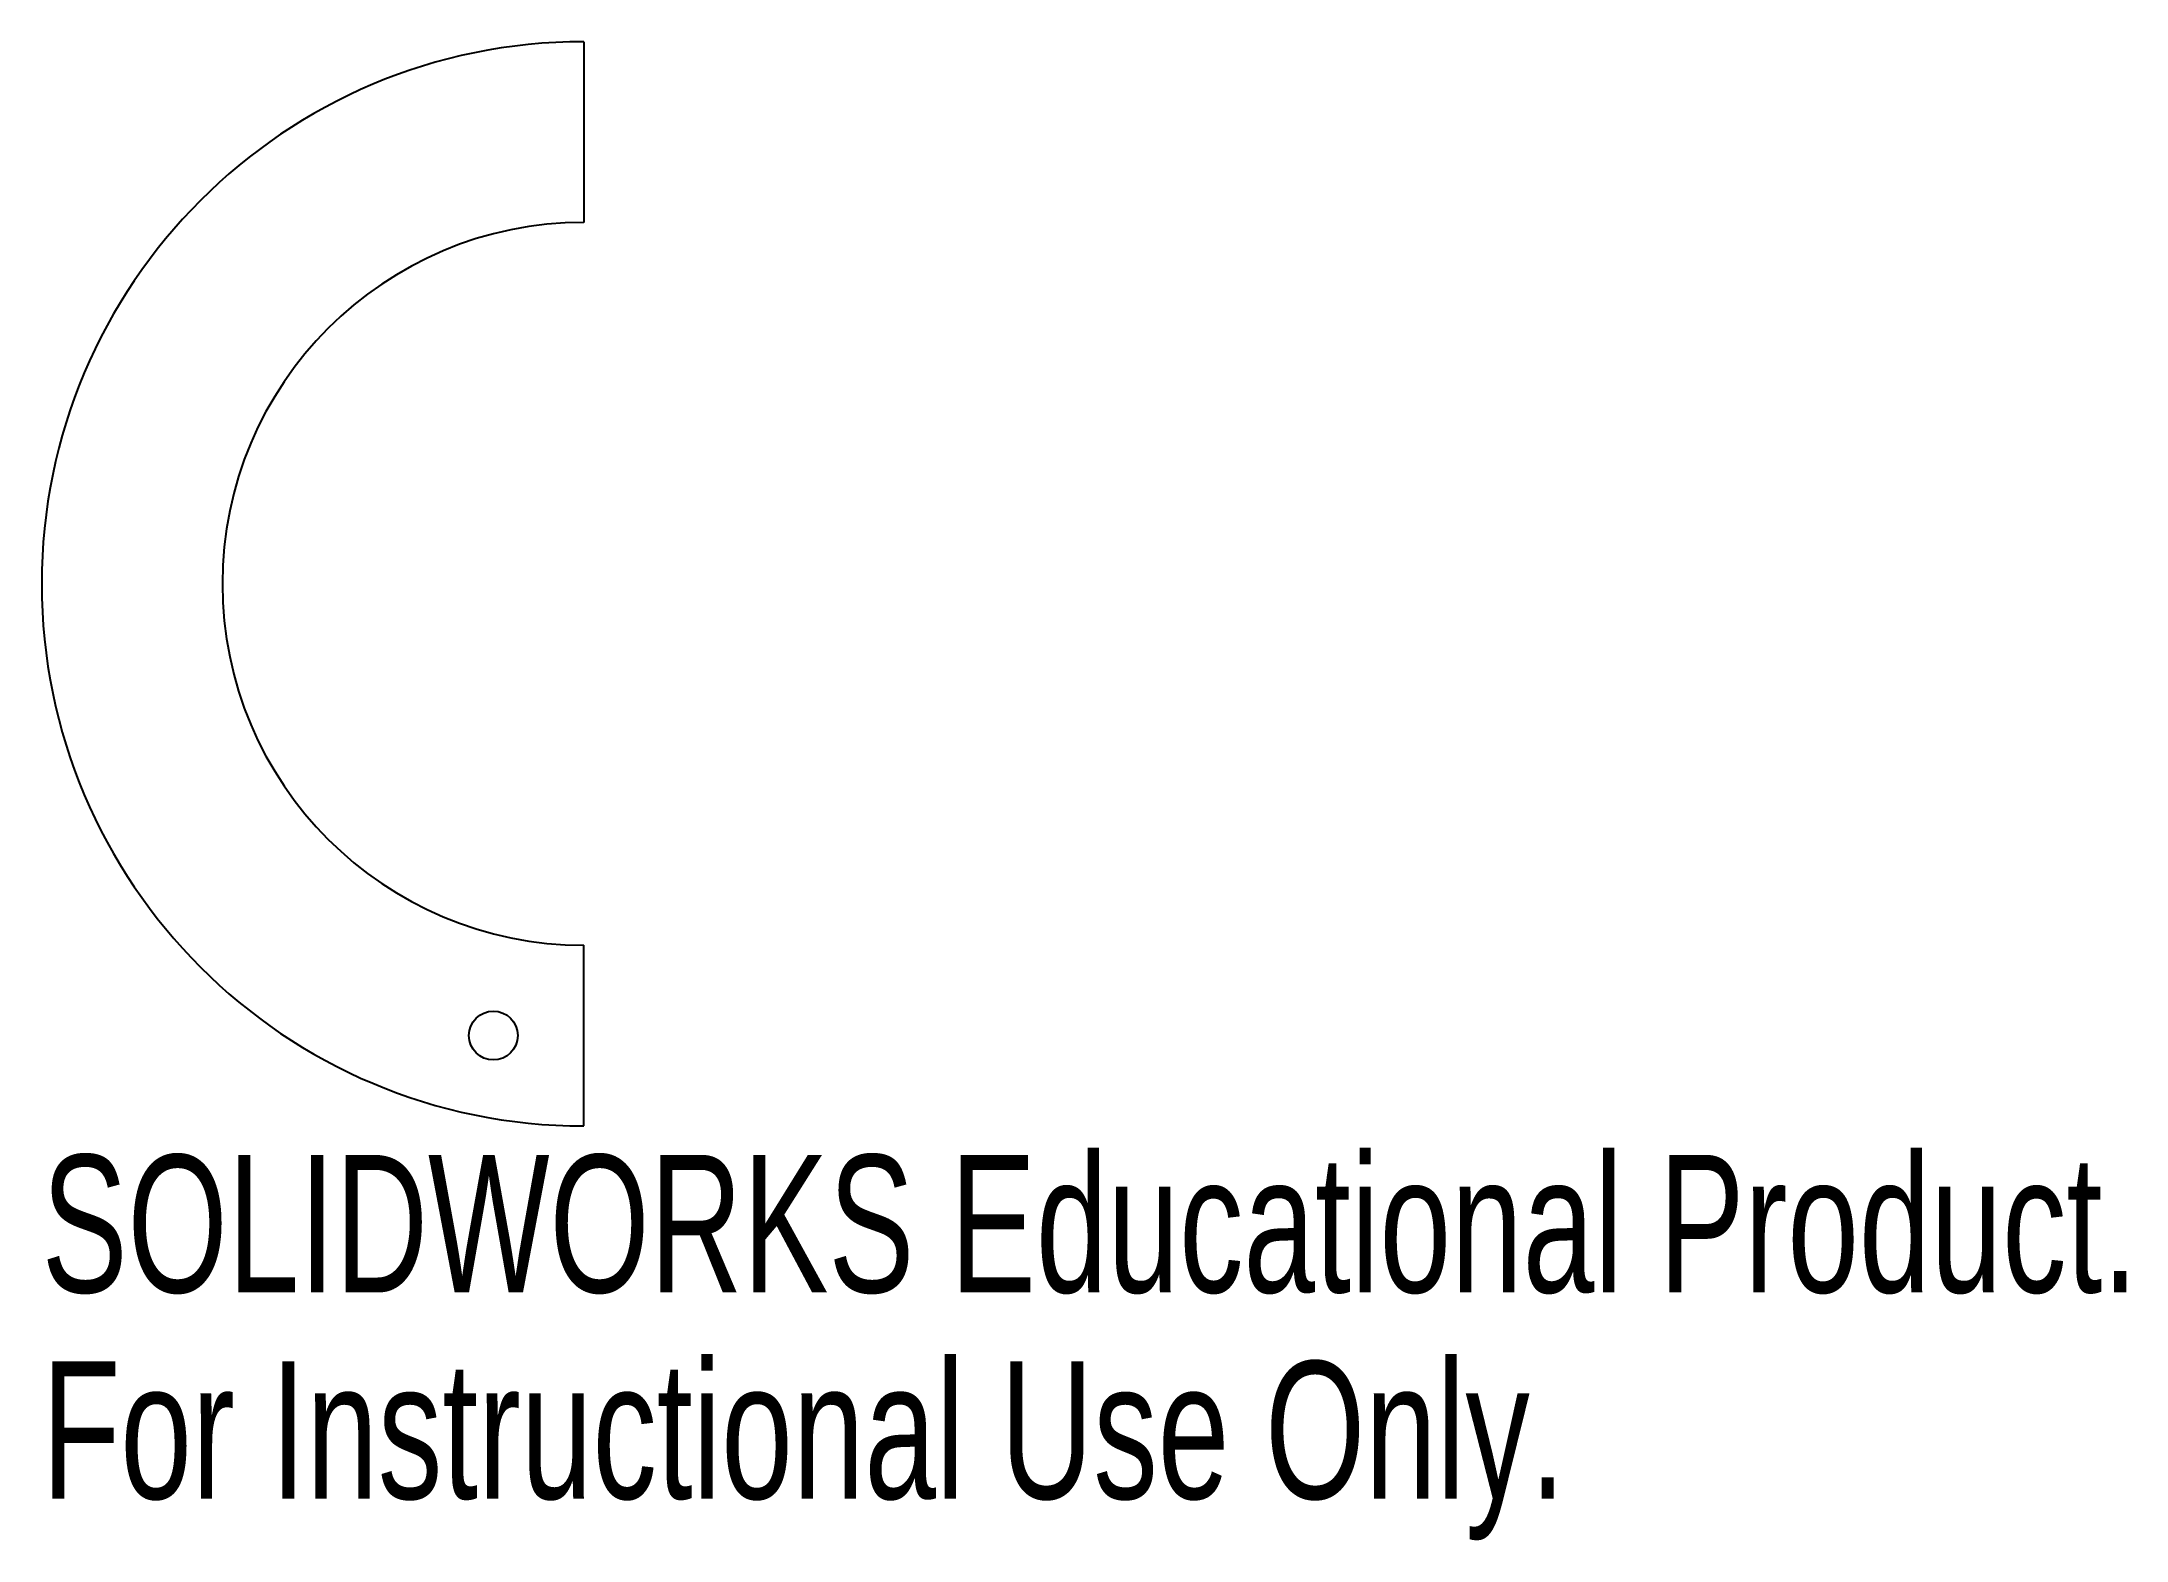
# Model space of a CAD drawing. Header units: inches. Extents: x -0.75 to 2.13, y -1.32 to 0.75.
import ezdxf

# ---------------------------------------------------------------- set-up
doc = ezdxf.new("R2010")
doc.units = ezdxf.units.IN
doc.header["$MEASUREMENT"] = 0
doc.styles.add('SLDTEXTSTYLE0', font='TXT', dxfattribs={"width": 0.7})

msp = doc.modelspace()

# ---------------------------------------------------------------- linework, layer by layer
at = {"color": 7, "linetype": 'Continuous', "lineweight": 25}
for p, q in [((0, 0.75), (0, 0.5)), ((0, -0.75), (0, -0.5))]:
    msp.add_line(p, q, dxfattribs=at)
msp.add_circle((-0.125, -0.625), 0.0338, dxfattribs=at)
for radius in [0.75, 0.5]:
    msp.add_arc((0, 0), radius, 90, 270, dxfattribs=at)

# ---------------------------------------------------------------- texts
at = {"color": 7, "linetype": 'Continuous', "char_height": 0.1903, "attachment_point": 1, "style": 'SLDTEXTSTYLE0'}
for s, insert in [('SOLIDWORKS Educational Product.', (-0.75, -0.7901)), ('For Instructional Use Only.', (-0.75, -1.0756))]:
    msp.add_mtext(s, dxfattribs=dict(at, insert=insert))

doc.saveas('drawing.dxf')
